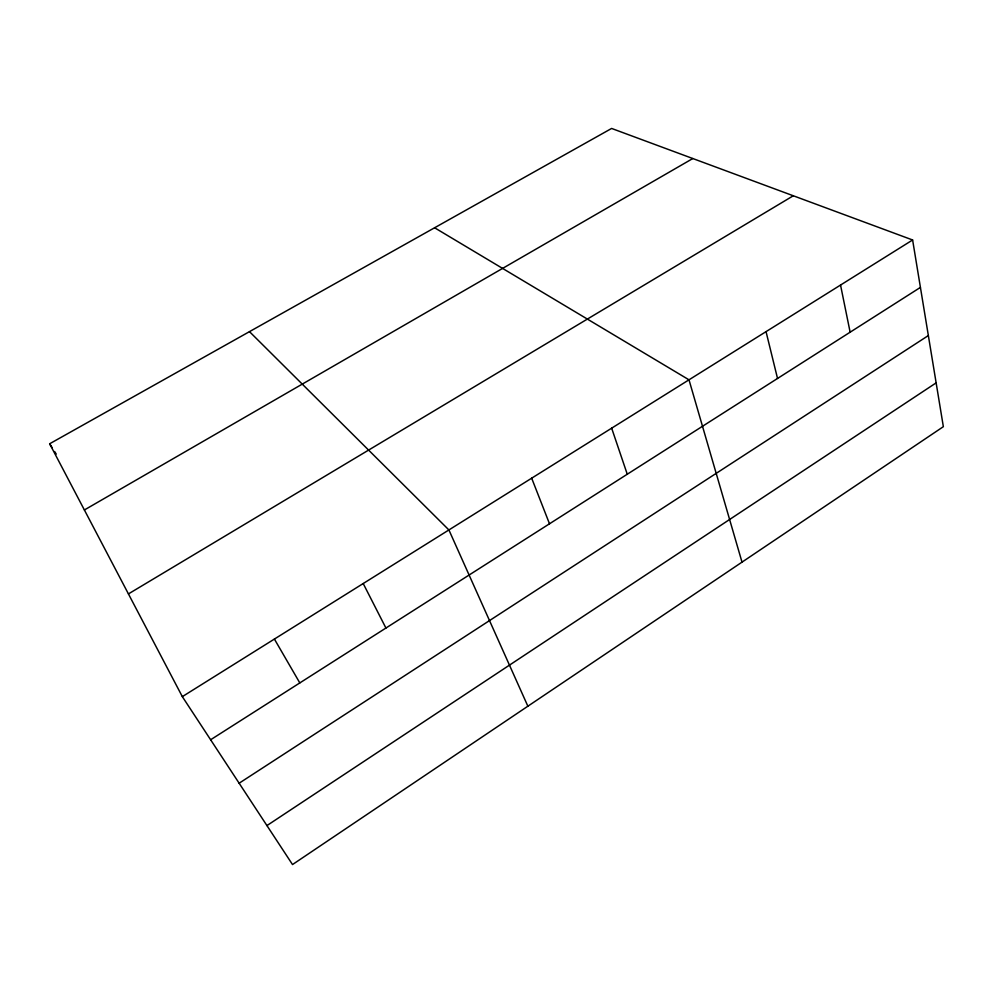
<?xml version="1.0" encoding="UTF-8"?>
<svg xmlns="http://www.w3.org/2000/svg" width="993" height="993" viewBox="0 0 993 993"><rect width="100%" height="100%" fill="white"/><g stroke="black" fill="none" stroke-linecap="round" stroke-linejoin="round"><path stroke-width="1.49" d="M266.943 825.58L936.138 382.864M239.139 783.216L928.356 335.56M210.628 739.76L920.424 287.399M182.327 696.639L912.617 239.983L943.35 426.68L292.513 864.555L182.327 696.639L49.65 443.772L611.614 128.445L912.617 239.983M128.432 593.913L793.295 195.77M84.38 509.968L692.804 158.532M434.599 227.769L688.993 379.822L742.007 562.137M249.479 331.637L448.91 529.952L527.866 706.209M49.65 443.772L52.12 447.632M54.59 451.505L56.241 454.086M274.403 639.07L299.812 682.923M363.202 583.536L385.929 628.048M531.677 478.192L549.501 523.795M611.663 428.182L627.266 474.232M766.037 331.637L777.531 378.47M840.537 285.053L850.132 332.196"/></g></svg>
